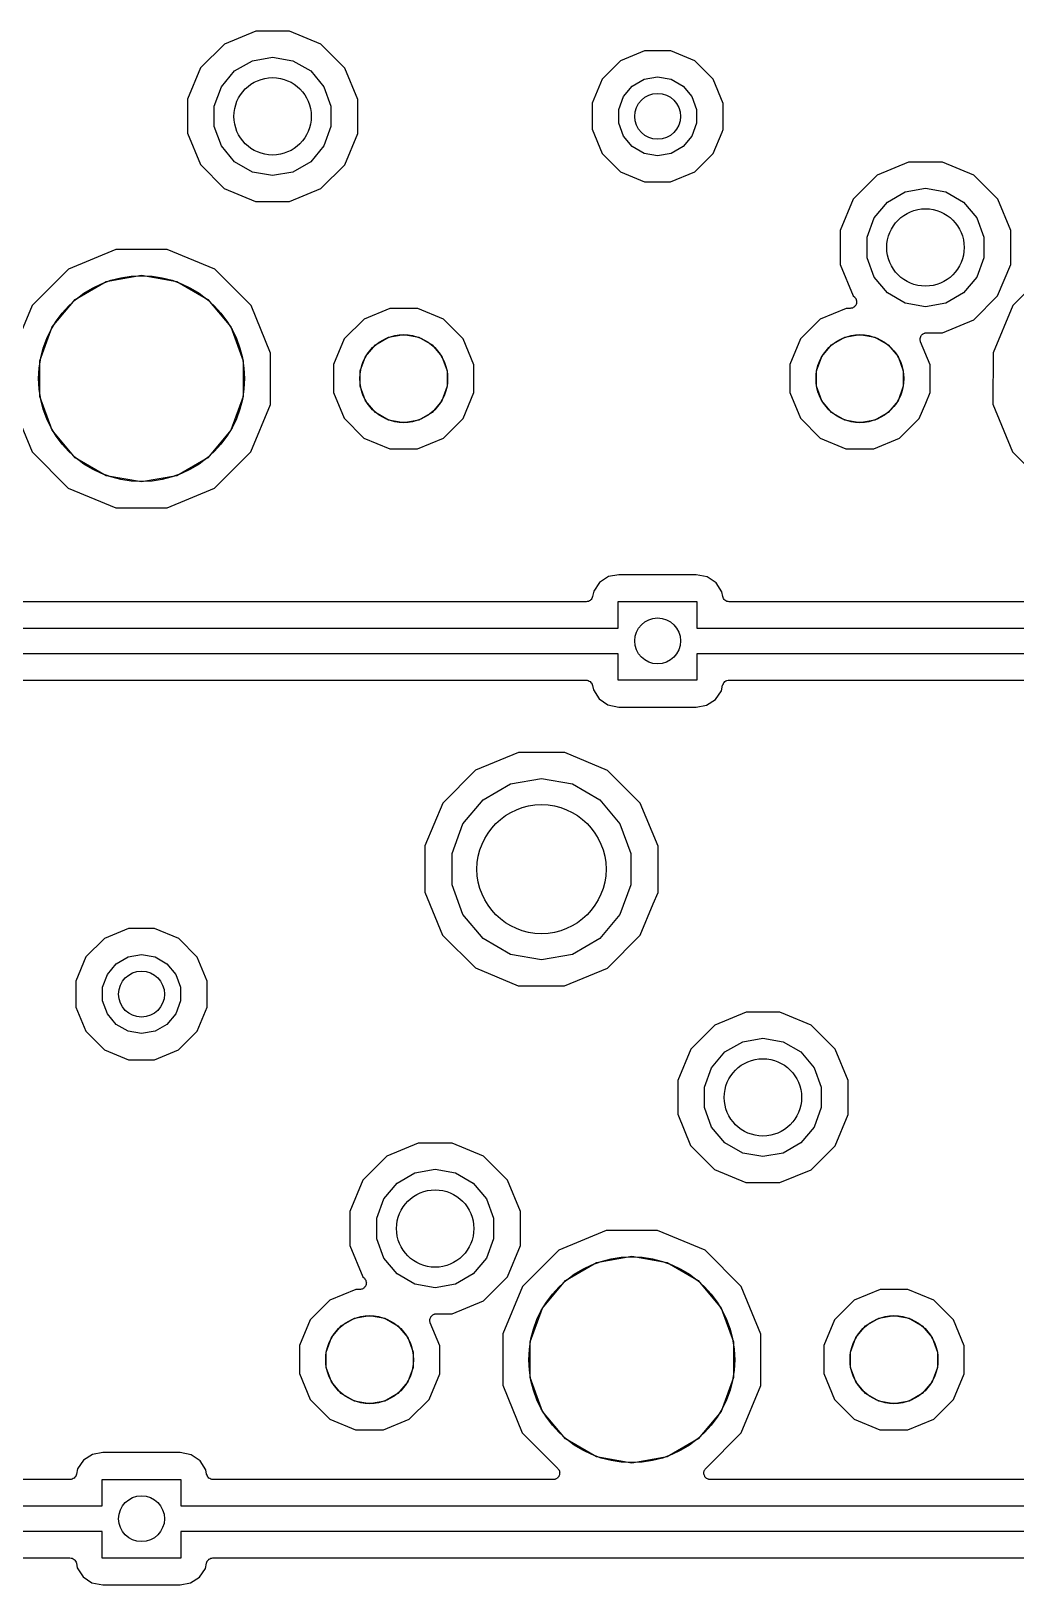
# Model space of a CAD drawing. Extents: x 36 to 201, y -145 to -29.
# Drawn here: x 95.86 to 114.94, y -83.36 to -53.27 of the extents above; entities that cross this region are included whole.
import ezdxf

# ---------------------------------------------------------------- set-up
doc = ezdxf.new("R2010")
doc.units = 0
doc.header["$MEASUREMENT"] = 0
doc.layers.add('BLACK', color=7, linetype='CONTINUOUS')

msp = doc.modelspace()

# ---------------------------------------------------------------- linework, layer by layer
at = {"layer": 'Black'}
for p, q in [((99.606, -53.5195), (99.1412, -53.9836)), ((100.213, -53.2687), (99.606, -53.5195)), ((100.87, -53.2693), (100.213, -53.2687)), ((101.476, -53.5212), (100.87, -53.2693)), ((101.94, -53.986), (101.476, -53.5212)), ((99.8025, -54.0411), (100.148, -53.8418)), ((100.148, -53.8418), (100.54, -53.7726)), ((100.54, -53.7726), (100.932, -53.8418)), ((100.932, -53.8418), (101.278, -54.0411)), ((107.282, -53.8427), (106.924, -54.1997)), ((107.748, -53.6498), (107.282, -53.8427)), ((108.254, -53.6502), (107.748, -53.6498)), ((108.72, -53.844), (108.254, -53.6502)), ((109.077, -54.2015), (108.72, -53.844)), ((99.1412, -53.9836), (98.8893, -54.5902)), ((99.5464, -54.3463), (99.8025, -54.0411)), ((101.278, -54.0411), (101.534, -54.3463)), ((102.191, -54.593), (101.94, -53.986)), ((107.738, -54.2012), (108, -54.1551)), ((108, -54.1551), (108.262, -54.2012)), ((99.4101, -54.7208), (99.5464, -54.3463)), ((101.534, -54.3463), (101.67, -54.7208)), ((106.924, -54.1997), (106.73, -54.6663)), ((107.338, -54.5375), (107.508, -54.334)), ((107.508, -54.334), (107.738, -54.2012)), ((108.262, -54.2012), (108.492, -54.334)), ((108.492, -54.334), (108.662, -54.5375)), ((109.27, -54.6685), (109.077, -54.2015)), ((98.8893, -54.5902), (98.8887, -55.247)), ((99.4101, -55.1192), (99.4101, -54.7208)), ((101.67, -54.7208), (101.67, -55.1192)), ((102.191, -55.1965), (102.191, -54.593)), ((106.73, -54.6663), (106.73, -55.1715)), ((107.247, -54.7872), (107.338, -54.5375)), ((108.662, -54.5375), (108.753, -54.7872)), ((109.27, -55.1737), (109.27, -54.6685)), ((107.247, -55.0528), (107.247, -54.7872)), ((107.338, -55.3025), (107.247, -55.0528)), ((108.753, -55.0528), (108.662, -55.3025)), ((108.753, -54.7872), (108.753, -55.0528)), ((98.8887, -55.247), (99.1395, -55.854)), ((99.5464, -55.4937), (99.4101, -55.1192)), ((101.67, -55.1192), (101.534, -55.4937)), ((101.939, -55.8564), (102.191, -55.2498)), ((102.191, -55.1966), (102.191, -55.1965)), ((102.191, -55.2498), (102.191, -55.1966)), ((106.73, -55.1715), (106.923, -55.6385)), ((107.508, -55.506), (107.338, -55.3025)), ((108.662, -55.3025), (108.492, -55.506)), ((109.076, -55.6403), (109.249, -55.2234)), ((109.249, -55.2234), (109.27, -55.1737)), ((109.249, -55.2234), (109.249, -55.2234)), ((99.8025, -55.7989), (99.5464, -55.4937)), ((101.534, -55.4937), (101.278, -55.7989)), ((106.923, -55.6385), (107.28, -55.996)), ((107.738, -55.6388), (107.508, -55.506)), ((108, -55.6849), (107.738, -55.6388)), ((108.262, -55.6388), (108, -55.6849)), ((108.492, -55.506), (108.262, -55.6388)), ((108.718, -55.9973), (109.076, -55.6403)), ((99.1395, -55.854), (99.6036, -56.3188)), ((100.148, -55.9982), (99.8025, -55.7989)), ((101.278, -55.7989), (100.932, -55.9982)), ((101.474, -56.3205), (101.939, -55.8564)), ((112.863, -55.8087), (112.256, -56.0595)), ((113.52, -55.8093), (112.863, -55.8087)), ((114.126, -56.0612), (113.52, -55.8093)), ((100.54, -56.0674), (100.148, -55.9982)), ((100.932, -55.9982), (100.54, -56.0674)), ((107.28, -55.996), (107.746, -56.1898)), ((107.746, -56.1898), (108.252, -56.1902)), ((108.252, -56.1902), (108.718, -55.9973)), ((112.256, -56.0595), (111.791, -56.5236)), ((114.59, -56.526), (114.126, -56.0612)), ((99.6036, -56.3188), (100.21, -56.5707)), ((100.21, -56.5707), (100.867, -56.5713)), ((100.867, -56.5713), (101.474, -56.3205)), ((111.791, -56.5236), (111.539, -57.1302)), ((112.452, -56.5811), (112.798, -56.3818)), ((112.798, -56.3818), (113.19, -56.3126)), ((113.19, -56.3126), (113.582, -56.3818)), ((113.582, -56.3818), (113.928, -56.5811)), ((114.841, -57.133), (114.59, -56.526)), ((112.196, -56.8863), (112.452, -56.5811)), ((113.928, -56.5811), (114.184, -56.8863)), ((111.539, -57.1302), (111.539, -57.787)), ((112.06, -57.2608), (112.196, -56.8863)), ((114.184, -56.8863), (114.32, -57.2608)), ((114.841, -57.7898), (114.841, -57.133)), ((112.06, -57.6592), (112.06, -57.2608)), ((114.32, -57.2608), (114.32, -57.6592)), ((97.5045, -57.4977), (96.5846, -57.8778)), ((98.4998, -57.4985), (97.5045, -57.4977)), ((99.4191, -57.8802), (98.4998, -57.4985)), ((112.196, -58.0337), (112.06, -57.6592)), ((114.32, -57.6592), (114.184, -58.0337)), ((96.5846, -57.8778), (95.8802, -58.5809)), ((97.3154, -58.1192), (98, -57.9985)), ((98, -57.9985), (98.6846, -58.1192)), ((100.122, -58.5846), (99.4191, -57.8802)), ((111.539, -57.787), (111.79, -58.394)), ((112.452, -58.3389), (112.196, -58.0337)), ((114.184, -58.0337), (113.928, -58.3389)), ((114.589, -58.3964), (114.841, -57.7898)), ((115.585, -57.8778), (114.88, -58.5809)), ((96.7134, -58.4667), (97.3154, -58.1192)), ((98.6846, -58.1192), (99.2865, -58.4667)), ((112.798, -58.5382), (112.452, -58.3389)), ((113.928, -58.3389), (113.582, -58.5382)), ((95.8802, -58.5809), (95.4985, -59.5002)), ((96.2666, -58.9992), (96.7134, -58.4667)), ((99.2865, -58.4667), (99.7334, -58.9992)), ((100.502, -59.5045), (100.122, -58.5846)), ((102.811, -58.6409), (102.311, -58.8473)), ((103.351, -58.6413), (102.811, -58.6409)), ((103.851, -58.8487), (103.351, -58.6413)), ((111.651, -58.6409), (111.151, -58.8473)), ((111.73, -58.6409), (111.651, -58.6409)), ((111.746, -58.6381), (111.73, -58.6409)), ((111.763, -58.6366), (111.746, -58.6381)), ((111.768, -58.6343), (111.763, -58.6366)), ((111.773, -58.6333), (111.768, -58.6343)), ((111.788, -58.625), (111.773, -58.6333)), ((111.803, -58.618), (111.788, -58.625)), ((111.79, -58.394), (111.82, -58.4242)), ((111.807, -58.6141), (111.803, -58.618)), ((111.811, -58.6113), (111.807, -58.6141)), ((111.822, -58.5986), (111.811, -58.6113)), ((111.82, -58.4242), (111.829, -58.4378)), ((111.834, -58.5869), (111.822, -58.5986)), ((111.829, -58.4378), (111.84, -58.4505)), ((111.836, -58.5818), (111.834, -58.5869)), ((111.84, -58.5775), (111.836, -58.5818)), ((111.84, -58.4505), (111.842, -58.4558)), ((111.845, -58.5619), (111.84, -58.5775)), ((111.842, -58.4558), (111.845, -58.4604)), ((111.845, -58.4604), (111.849, -58.4764)), ((111.852, -58.5469), (111.845, -58.5619)), ((111.849, -58.4764), (111.855, -58.492)), ((111.853, -58.5413), (111.852, -58.5469)), ((111.855, -58.5361), (111.853, -58.5413)), ((111.855, -58.492), (111.855, -58.4976)), ((111.855, -58.4976), (111.856, -58.503)), ((111.856, -58.503), (111.855, -58.5195)), ((111.855, -58.5195), (111.855, -58.5361)), ((113.19, -58.6074), (112.798, -58.5382)), ((113.582, -58.5382), (113.19, -58.6074)), ((114.124, -58.8605), (114.589, -58.3964)), ((114.88, -58.5809), (114.499, -59.5002)), ((102.311, -58.8473), (101.929, -59.2292)), ((104.233, -59.2313), (103.851, -58.8487)), ((111.151, -58.8473), (110.769, -59.2292)), ((113.517, -59.1113), (114.124, -58.8605)), ((96.0289, -59.6524), (96.2666, -58.9992)), ((99.7334, -58.9992), (99.9711, -59.6524)), ((101.929, -59.2292), (101.721, -59.7285)), ((102.531, -59.3457), (102.788, -59.1974)), ((102.788, -59.1974), (103.08, -59.1458)), ((103.08, -59.1458), (103.372, -59.1974)), ((103.372, -59.1974), (103.629, -59.3457)), ((104.439, -59.7309), (104.233, -59.2313)), ((110.769, -59.2292), (110.561, -59.7285)), ((111.371, -59.3457), (111.628, -59.1974)), ((111.628, -59.1974), (111.92, -59.1458)), ((111.92, -59.1458), (112.212, -59.1974)), ((112.212, -59.1974), (112.469, -59.3457)), ((113.086, -59.2434), (113.088, -59.2297)), ((113.088, -59.2516), (113.086, -59.2434)), ((113.088, -59.2159), (113.091, -59.208)), ((113.088, -59.2297), (113.088, -59.2159)), ((113.088, -59.26), (113.088, -59.2516)), ((113.093, -59.273), (113.088, -59.26)), ((113.091, -59.208), (113.092, -59.1997)), ((113.092, -59.1997), (113.098, -59.1874)), ((113.096, -59.2865), (113.093, -59.273)), ((113.098, -59.1874), (113.103, -59.1744)), ((113.103, -59.1744), (113.108, -59.168)), ((113.108, -59.168), (113.112, -59.1606)), ((113.112, -59.1606), (113.122, -59.1513)), ((113.122, -59.1513), (113.131, -59.1407)), ((113.131, -59.1407), (113.139, -59.1365)), ((113.139, -59.1365), (113.145, -59.1308)), ((113.145, -59.1308), (113.158, -59.1256)), ((113.158, -59.1256), (113.17, -59.1186)), ((113.17, -59.1186), (113.178, -59.1172)), ((113.178, -59.1172), (113.186, -59.114)), ((113.186, -59.114), (113.199, -59.1134)), ((113.199, -59.1134), (113.213, -59.111)), ((113.213, -59.111), (113.517, -59.1113)), ((100.502, -60.2942), (100.502, -59.5045)), ((102.239, -59.8517), (102.34, -59.5729)), ((102.34, -59.5729), (102.531, -59.3457)), ((103.629, -59.3457), (103.82, -59.5729)), ((103.82, -59.5729), (103.921, -59.8517)), ((111.079, -59.8517), (111.18, -59.5729)), ((111.18, -59.5729), (111.371, -59.3457)), ((112.469, -59.3457), (112.66, -59.5729)), ((112.66, -59.5729), (112.761, -59.8517)), ((113.279, -59.7309), (113.096, -59.2865)), ((114.499, -59.5002), (114.498, -60.4955)), ((96.0289, -60.3476), (96.0289, -59.6524)), ((99.9711, -59.6524), (99.9711, -60.3476)), ((101.721, -59.7285), (101.721, -60.2691)), ((102.239, -60.1483), (102.239, -59.8517)), ((103.921, -59.8517), (103.921, -60.1483)), ((104.439, -60.2715), (104.439, -59.7309)), ((110.561, -59.7285), (110.561, -60.2691)), ((111.079, -60.1483), (111.079, -59.8517)), ((112.761, -59.8517), (112.761, -60.1483)), ((113.279, -60.2715), (113.279, -59.7309)), ((102.34, -60.4271), (102.239, -60.1483)), ((103.921, -60.1483), (103.82, -60.4271)), ((111.18, -60.4271), (111.079, -60.1483)), ((112.761, -60.1483), (112.66, -60.4271)), ((96.2666, -61.0008), (96.0289, -60.3476)), ((99.9711, -60.3476), (99.7334, -61.0008)), ((100.501, -60.4998), (100.502, -60.2942)), ((100.502, -60.2942), (100.502, -60.2942)), ((101.721, -60.2691), (101.927, -60.7687)), ((102.531, -60.6543), (102.34, -60.4271)), ((103.82, -60.4271), (103.629, -60.6543)), ((104.231, -60.7708), (104.439, -60.2715)), ((110.561, -60.2691), (110.767, -60.7687)), ((111.371, -60.6543), (111.18, -60.4271)), ((112.66, -60.4271), (112.469, -60.6543)), ((113.071, -60.7708), (113.195, -60.4719)), ((113.195, -60.4719), (113.279, -60.2715)), ((95.4977, -60.4955), (95.8778, -61.4154)), ((100.12, -61.4191), (100.501, -60.4998)), ((101.927, -60.7687), (102.309, -61.1513)), ((102.788, -60.8026), (102.531, -60.6543)), ((103.629, -60.6543), (103.372, -60.8026)), ((103.849, -61.1527), (104.231, -60.7708)), ((110.767, -60.7687), (111.149, -61.1513)), ((111.628, -60.8026), (111.371, -60.6543)), ((112.469, -60.6543), (112.212, -60.8026)), ((112.689, -61.1527), (113.071, -60.7708)), ((114.498, -60.4955), (114.878, -61.4154)), ((96.7134, -61.5332), (96.2666, -61.0008)), ((99.7334, -61.0008), (99.2865, -61.5332)), ((103.08, -60.8541), (102.788, -60.8026)), ((103.372, -60.8026), (103.08, -60.8541)), ((111.92, -60.8541), (111.628, -60.8026)), ((112.212, -60.8026), (111.92, -60.8541)), ((102.309, -61.1513), (102.809, -61.3587)), ((102.809, -61.3587), (103.349, -61.3591)), ((103.349, -61.3591), (103.849, -61.1527)), ((111.149, -61.1513), (111.649, -61.3587)), ((111.649, -61.3587), (112.189, -61.3591)), ((112.189, -61.3591), (112.689, -61.1527)), ((95.8778, -61.4154), (96.5809, -62.1198)), ((97.3154, -61.8808), (96.7134, -61.5332)), ((99.2865, -61.5332), (98.6846, -61.8808)), ((99.4154, -62.1222), (100.12, -61.4191)), ((114.878, -61.4154), (115.581, -62.1198)), ((98, -62.0015), (97.3154, -61.8808)), ((98.6846, -61.8808), (98, -62.0015)), ((96.5809, -62.1198), (97.5002, -62.5015)), ((98.4955, -62.5023), (99.4154, -62.1222)), ((97.5002, -62.5015), (98.4955, -62.5023)), ((107.25, -63.7976), (107.051, -63.8351)), ((108.749, -63.7976), (107.25, -63.7976)), ((108.963, -63.8409), (108.749, -63.7976)), ((106.877, -63.9468), (106.761, -64.1165)), ((107.051, -63.8351), (106.877, -63.9468)), ((109.133, -63.9569), (108.963, -63.8409)), ((109.245, -64.1305), (109.133, -63.9569)), ((106.615, -64.322), (90.3863, -64.322)), ((106.636, -64.3184), (106.615, -64.322)), ((106.656, -64.3154), (106.636, -64.3184)), ((106.657, -64.3146), (106.656, -64.3154)), ((106.659, -64.3143), (106.657, -64.3146)), ((106.677, -64.3041), (106.659, -64.3143)), ((106.695, -64.2943), (106.677, -64.3041)), ((106.696, -64.2931), (106.695, -64.2943)), ((106.697, -64.2923), (106.696, -64.2931)), ((106.71, -64.2766), (106.697, -64.2923)), ((106.724, -64.2613), (106.71, -64.2766)), ((106.725, -64.2585), (106.724, -64.2597)), ((106.724, -64.2597), (106.724, -64.2613)), ((106.732, -64.2393), (106.725, -64.2585)), ((106.74, -64.2202), (106.732, -64.2393)), ((106.761, -64.1165), (106.74, -64.2202)), ((107.238, -64.83), (107.238, -64.318)), ((107.238, -64.318), (108.762, -64.318)), ((108.762, -64.318), (108.762, -64.83)), ((109.261, -64.2185), (109.245, -64.1305)), ((109.269, -64.2385), (109.261, -64.2185)), ((109.276, -64.2585), (109.269, -64.2385)), ((109.277, -64.2591), (109.276, -64.2585)), ((109.277, -64.2598), (109.277, -64.2591)), ((109.291, -64.276), (109.277, -64.2598)), ((109.305, -64.2923), (109.291, -64.276)), ((109.305, -64.2927), (109.305, -64.2923)), ((109.306, -64.2932), (109.305, -64.2927)), ((109.324, -64.3037), (109.306, -64.2932)), ((109.343, -64.3143), (109.324, -64.3037)), ((109.344, -64.3145), (109.343, -64.3143)), ((109.344, -64.3148), (109.344, -64.3145)), ((109.365, -64.3183), (109.344, -64.3148)), ((109.386, -64.322), (109.365, -64.3183)), ((125.615, -64.322), (109.386, -64.322)), ((89.762, -64.83), (107.238, -64.83)), ((108.762, -64.83), (126.238, -64.83)), ((107.238, -65.33), (89.762, -65.33)), ((107.238, -65.842), (107.238, -65.33)), ((126.238, -65.33), (108.762, -65.33)), ((108.762, -65.33), (108.762, -65.842)), ((90.3845, -65.838), (106.614, -65.838)), ((106.614, -65.838), (106.635, -65.8417)), ((106.635, -65.8417), (106.656, -65.8452)), ((106.656, -65.8452), (106.656, -65.8455)), ((106.656, -65.8455), (106.657, -65.8457)), ((106.657, -65.8457), (106.676, -65.8563)), ((106.676, -65.8563), (106.694, -65.8668)), ((106.694, -65.8668), (106.695, -65.8673)), ((106.695, -65.8673), (106.695, -65.8677)), ((106.695, -65.8677), (106.709, -65.8841)), ((106.709, -65.8841), (106.723, -65.9002)), ((106.723, -65.9002), (106.723, -65.9009)), ((106.723, -65.9009), (106.724, -65.9015)), ((106.724, -65.9015), (106.731, -65.9215)), ((108.762, -65.842), (107.238, -65.842)), ((109.268, -65.9207), (109.275, -65.9015)), ((109.275, -65.9015), (109.276, -65.9003)), ((109.276, -65.8987), (109.29, -65.8834)), ((109.276, -65.9003), (109.276, -65.8987)), ((109.29, -65.8834), (109.303, -65.8677)), ((109.303, -65.8677), (109.304, -65.8669)), ((109.304, -65.8669), (109.305, -65.8657)), ((109.305, -65.8657), (109.323, -65.8559)), ((109.323, -65.8559), (109.341, -65.8457)), ((109.341, -65.8457), (109.343, -65.8454)), ((109.343, -65.8454), (109.344, -65.8446)), ((109.344, -65.8446), (109.364, -65.8416)), ((109.364, -65.8416), (109.385, -65.838)), ((109.385, -65.838), (125.614, -65.838)), ((106.731, -65.9215), (106.739, -65.9415)), ((106.739, -65.9415), (106.755, -66.0295)), ((106.755, -66.0295), (106.867, -66.2031)), ((106.867, -66.2031), (107.037, -66.3191)), ((109.123, -66.2132), (109.239, -66.0435)), ((109.239, -66.0435), (109.26, -65.9398)), ((109.26, -65.9398), (109.268, -65.9207)), ((107.037, -66.3191), (107.251, -66.3624)), ((107.251, -66.3624), (108.75, -66.3624)), ((108.75, -66.3624), (108.949, -66.3249)), ((108.949, -66.3249), (109.123, -66.2132)), ((105.303, -67.2416), (104.473, -67.5846)), ((106.201, -67.2424), (105.303, -67.2416)), ((107.031, -67.5869), (106.201, -67.2424)), ((104.473, -67.5846), (103.837, -68.2193)), ((107.665, -68.2226), (107.031, -67.5869)), ((104.621, -68.1543), (105.149, -67.8493)), ((105.149, -67.8493), (105.75, -67.7433)), ((105.75, -67.7433), (106.351, -67.8493)), ((106.351, -67.8493), (106.879, -68.1543)), ((103.837, -68.2193), (103.492, -69.0489)), ((104.229, -68.6217), (104.621, -68.1543)), ((106.879, -68.1543), (107.271, -68.6217)), ((108.008, -69.0528), (107.665, -68.2226)), ((104.02, -69.195), (104.229, -68.6217)), ((107.271, -68.6217), (107.48, -69.195)), ((103.492, -69.0489), (103.492, -69.9472)), ((104.02, -69.805), (104.02, -69.195)), ((107.48, -69.195), (107.48, -69.805)), ((108.008, -69.9511), (108.008, -69.0528)), ((104.229, -70.3783), (104.02, -69.805)), ((107.48, -69.805), (107.271, -70.3783)), ((103.492, -69.9472), (103.835, -70.7774)), ((107.915, -70.1736), (108.008, -69.9511)), ((104.621, -70.8457), (104.229, -70.3783)), ((107.271, -70.3783), (106.879, -70.8457)), ((107.663, -70.7807), (107.915, -70.1736)), ((107.915, -70.1736), (107.915, -70.1736)), ((97.7485, -70.6498), (97.2815, -70.8427)), ((98.2537, -70.6502), (97.7485, -70.6498)), ((98.7203, -70.844), (98.2537, -70.6502)), ((97.2815, -70.8427), (96.924, -71.1997)), ((99.0773, -71.2015), (98.7203, -70.844)), ((103.835, -70.7774), (104.469, -71.4131)), ((105.149, -71.1507), (104.621, -70.8457)), ((106.879, -70.8457), (106.351, -71.1507)), ((107.027, -71.4154), (107.663, -70.7807)), ((96.924, -71.1997), (96.7302, -71.6663)), ((97.5083, -71.334), (97.7384, -71.2012)), ((97.7384, -71.2012), (98, -71.1551)), ((98, -71.1551), (98.2616, -71.2012)), ((98.2616, -71.2012), (98.4917, -71.334)), ((99.2702, -71.6685), (99.0773, -71.2015)), ((105.75, -71.2567), (105.149, -71.1507)), ((106.351, -71.1507), (105.75, -71.2567)), ((97.2467, -71.7872), (97.3376, -71.5375)), ((97.3376, -71.5375), (97.5083, -71.334)), ((98.4917, -71.334), (98.6624, -71.5375)), ((98.6624, -71.5375), (98.7533, -71.7872)), ((104.469, -71.4131), (105.299, -71.7576)), ((106.197, -71.7584), (107.027, -71.4154)), ((96.7302, -71.6663), (96.7298, -72.1715)), ((97.2467, -72.0528), (97.2467, -71.7872)), ((98.7533, -71.7872), (98.7533, -72.0528)), ((99.2698, -72.1737), (99.2702, -71.6685)), ((105.299, -71.7576), (106.197, -71.7584)), ((96.7298, -72.1715), (96.9227, -72.6385)), ((97.3376, -72.3025), (97.2467, -72.0528)), ((98.7533, -72.0528), (98.6624, -72.3025)), ((99.076, -72.6403), (99.2698, -72.1737)), ((97.5083, -72.506), (97.3376, -72.3025)), ((97.7384, -72.6388), (97.5083, -72.506)), ((98.4917, -72.506), (98.2616, -72.6388)), ((98.6624, -72.3025), (98.4917, -72.506)), ((109.106, -72.5195), (108.641, -72.9836)), ((109.713, -72.2687), (109.106, -72.5195)), ((110.37, -72.2693), (109.713, -72.2687)), ((110.477, -72.314), (110.37, -72.2693)), ((110.976, -72.5212), (110.477, -72.314)), ((111.44, -72.986), (110.976, -72.5212)), ((96.9227, -72.6385), (97.2797, -72.996)), ((98, -72.6849), (97.7384, -72.6388)), ((98.2616, -72.6388), (98, -72.6849)), ((98.7185, -72.9973), (99.076, -72.6403)), ((109.648, -72.8418), (110.04, -72.7726)), ((110.04, -72.7726), (110.432, -72.8418)), ((97.2797, -72.996), (97.7463, -73.1898)), ((98.2515, -73.1902), (98.7185, -72.9973)), ((108.641, -72.9836), (108.389, -73.5902)), ((109.046, -73.3463), (109.302, -73.0411)), ((109.302, -73.0411), (109.648, -72.8418)), ((110.432, -72.8418), (110.778, -73.0411)), ((110.778, -73.0411), (111.034, -73.3463)), ((111.691, -73.593), (111.44, -72.986)), ((97.7463, -73.1898), (98.2515, -73.1902)), ((108.91, -73.7208), (109.046, -73.3463)), ((111.034, -73.3463), (111.17, -73.7208)), ((108.389, -73.5902), (108.389, -74.247)), ((108.91, -74.1192), (108.91, -73.7208)), ((111.17, -73.7208), (111.17, -74.1192)), ((111.691, -74.2498), (111.691, -73.593)), ((108.389, -74.247), (108.64, -74.854)), ((109.046, -74.4937), (108.91, -74.1192)), ((111.17, -74.1192), (111.034, -74.4937)), ((111.439, -74.8564), (111.691, -74.2498)), ((109.302, -74.7989), (109.046, -74.4937)), ((111.034, -74.4937), (110.778, -74.7989)), ((103.363, -74.8087), (102.756, -75.0595)), ((104.02, -74.8093), (103.363, -74.8087)), ((104.626, -75.0612), (104.02, -74.8093)), ((108.64, -74.854), (109.104, -75.3188)), ((109.648, -74.9982), (109.302, -74.7989)), ((110.778, -74.7989), (110.432, -74.9982)), ((110.974, -75.3205), (111.439, -74.8564)), ((102.756, -75.0595), (102.291, -75.5236)), ((105.09, -75.526), (104.626, -75.0612)), ((110.04, -75.0674), (109.648, -74.9982)), ((110.432, -74.9982), (110.04, -75.0674)), ((102.291, -75.5236), (102.039, -76.1302)), ((102.952, -75.5811), (103.298, -75.3818)), ((103.298, -75.3818), (103.69, -75.3126)), ((103.69, -75.3126), (104.082, -75.3818)), ((104.082, -75.3818), (104.428, -75.5811)), ((105.341, -76.133), (105.09, -75.526)), ((109.104, -75.3188), (109.71, -75.5707)), ((110.367, -75.5713), (110.974, -75.3205)), ((102.696, -75.8863), (102.952, -75.5811)), ((104.428, -75.5811), (104.684, -75.8863)), ((109.71, -75.5707), (110.367, -75.5713)), ((102.039, -76.1302), (102.039, -76.787)), ((102.56, -76.2608), (102.696, -75.8863)), ((104.684, -75.8863), (104.82, -76.2608)), ((105.341, -76.7898), (105.341, -76.133)), ((102.56, -76.6592), (102.56, -76.2608)), ((104.82, -76.2608), (104.82, -76.6592)), ((102.696, -77.0337), (102.56, -76.6592)), ((104.82, -76.6592), (104.684, -77.0337)), ((107.005, -76.4977), (106.085, -76.8778)), ((108, -76.4985), (107.005, -76.4977)), ((108.919, -76.8802), (108, -76.4985)), ((102.039, -76.787), (102.29, -77.394)), ((102.952, -77.3389), (102.696, -77.0337)), ((104.684, -77.0337), (104.428, -77.3389)), ((105.089, -77.3964), (105.341, -76.7898)), ((106.085, -76.8778), (105.38, -77.5809)), ((106.815, -77.1192), (107.5, -76.9985)), ((107.5, -76.9985), (108.185, -77.1192)), ((109.622, -77.5846), (108.919, -76.8802)), ((103.298, -77.5382), (102.952, -77.3389)), ((104.428, -77.3389), (104.082, -77.5382)), ((106.213, -77.4667), (106.815, -77.1192)), ((108.185, -77.1192), (108.787, -77.4667)), ((102.151, -77.6409), (101.651, -77.8473)), ((102.23, -77.6409), (102.151, -77.6409)), ((102.246, -77.6381), (102.23, -77.6409)), ((102.263, -77.6366), (102.246, -77.6381)), ((102.268, -77.6343), (102.263, -77.6366)), ((102.273, -77.6333), (102.268, -77.6343)), ((102.288, -77.625), (102.273, -77.6333)), ((102.303, -77.618), (102.288, -77.625)), ((102.29, -77.394), (102.32, -77.4242)), ((102.307, -77.6141), (102.303, -77.618)), ((102.311, -77.6113), (102.307, -77.6141)), ((102.322, -77.5986), (102.311, -77.6113)), ((102.32, -77.4242), (102.329, -77.4378)), ((102.334, -77.5869), (102.322, -77.5986)), ((102.329, -77.4378), (102.34, -77.4505)), ((102.336, -77.5818), (102.334, -77.5869)), ((102.34, -77.5775), (102.336, -77.5818)), ((102.34, -77.4505), (102.342, -77.4558)), ((102.345, -77.5619), (102.34, -77.5775)), ((102.342, -77.4558), (102.345, -77.4604)), ((102.345, -77.4604), (102.349, -77.4764)), ((102.352, -77.5469), (102.345, -77.5619)), ((102.349, -77.4764), (102.355, -77.492)), ((102.353, -77.5413), (102.352, -77.5469)), ((102.355, -77.5361), (102.353, -77.5413)), ((102.355, -77.492), (102.355, -77.4976)), ((102.355, -77.4976), (102.356, -77.503)), ((102.356, -77.503), (102.355, -77.5195)), ((102.355, -77.5195), (102.355, -77.5361)), ((103.69, -77.6074), (103.298, -77.5382)), ((104.082, -77.5382), (103.69, -77.6074)), ((104.624, -77.8605), (105.089, -77.3964)), ((105.38, -77.5809), (104.999, -78.5002)), ((105.767, -77.9992), (106.213, -77.4667)), ((108.787, -77.4667), (109.233, -77.9992)), ((110.002, -78.5045), (109.622, -77.5846)), ((112.311, -77.6409), (111.811, -77.8473)), ((112.851, -77.6413), (112.311, -77.6409)), ((113.351, -77.8487), (112.851, -77.6413)), ((101.651, -77.8473), (101.269, -78.2292)), ((104.017, -78.1113), (104.624, -77.8605)), ((111.811, -77.8473), (111.429, -78.2292)), ((113.733, -78.2313), (113.351, -77.8487)), ((101.269, -78.2292), (101.061, -78.7285)), ((101.871, -78.3457), (102.128, -78.1974)), ((102.128, -78.1974), (102.42, -78.1458)), ((102.42, -78.1458), (102.712, -78.1974)), ((102.712, -78.1974), (102.969, -78.3457)), ((103.586, -78.2434), (103.588, -78.2297)), ((103.588, -78.2516), (103.586, -78.2434)), ((103.588, -78.2159), (103.591, -78.208)), ((103.588, -78.2297), (103.588, -78.2159)), ((103.591, -78.208), (103.592, -78.1997)), ((103.592, -78.1997), (103.598, -78.1874)), ((103.598, -78.1874), (103.603, -78.1744)), ((103.603, -78.1744), (103.608, -78.168)), ((103.608, -78.168), (103.612, -78.1606)), ((103.612, -78.1606), (103.622, -78.1513)), ((103.622, -78.1513), (103.631, -78.1407)), ((103.631, -78.1407), (103.639, -78.1365)), ((103.639, -78.1365), (103.645, -78.1308)), ((103.645, -78.1308), (103.658, -78.1256)), ((103.658, -78.1256), (103.67, -78.1186)), ((103.67, -78.1186), (103.678, -78.1172)), ((103.678, -78.1172), (103.686, -78.114)), ((103.686, -78.114), (103.699, -78.1134)), ((103.699, -78.1134), (103.713, -78.111)), ((103.713, -78.111), (104.017, -78.1113)), ((105.529, -78.6524), (105.767, -77.9992)), ((109.233, -77.9992), (109.471, -78.6524)), ((111.429, -78.2292), (111.221, -78.7285)), ((112.031, -78.3457), (112.288, -78.1974)), ((112.288, -78.1974), (112.58, -78.1458)), ((112.58, -78.1458), (112.872, -78.1974)), ((112.872, -78.1974), (113.129, -78.3457)), ((113.939, -78.7309), (113.733, -78.2313)), ((101.68, -78.5729), (101.871, -78.3457)), ((102.969, -78.3457), (103.16, -78.5729)), ((103.588, -78.26), (103.588, -78.2516)), ((103.593, -78.273), (103.588, -78.26)), ((103.596, -78.2865), (103.593, -78.273)), ((103.779, -78.7309), (103.596, -78.2865)), ((104.999, -78.5002), (104.998, -79.4955)), ((110.002, -79.2942), (110.002, -78.5045)), ((111.84, -78.5729), (112.031, -78.3457)), ((113.129, -78.3457), (113.32, -78.5729)), ((101.061, -78.7285), (101.061, -79.2691)), ((101.579, -78.8517), (101.68, -78.5729)), ((103.16, -78.5729), (103.261, -78.8517)), ((103.779, -79.2715), (103.779, -78.7309)), ((105.529, -79.3476), (105.529, -78.6524)), ((109.471, -78.6524), (109.471, -79.3476)), ((111.221, -78.7285), (111.221, -79.2691)), ((111.739, -78.8517), (111.84, -78.5729)), ((113.32, -78.5729), (113.421, -78.8517)), ((113.939, -79.2715), (113.939, -78.7309)), ((101.579, -79.1483), (101.579, -78.8517)), ((103.261, -78.8517), (103.261, -79.1483)), ((111.739, -79.1483), (111.739, -78.8517)), ((113.421, -78.8517), (113.421, -79.1483)), ((101.061, -79.2691), (101.267, -79.7687)), ((101.68, -79.4271), (101.579, -79.1483)), ((101.871, -79.6543), (101.68, -79.4271)), ((103.16, -79.4271), (102.969, -79.6543)), ((103.261, -79.1483), (103.16, -79.4271)), ((103.571, -79.7708), (103.779, -79.2715)), ((105.767, -80.0008), (105.529, -79.3476)), ((109.471, -79.3476), (109.233, -80.0008)), ((110.001, -79.4998), (110.002, -79.2942)), ((110.002, -79.2942), (110.002, -79.2942)), ((111.221, -79.2691), (111.427, -79.7687)), ((111.84, -79.4271), (111.739, -79.1483)), ((112.031, -79.6543), (111.84, -79.4271)), ((113.32, -79.4271), (113.129, -79.6543)), ((113.421, -79.1483), (113.32, -79.4271)), ((113.731, -79.7708), (113.939, -79.2715)), ((102.128, -79.8026), (101.871, -79.6543)), ((102.969, -79.6543), (102.712, -79.8026)), ((104.998, -79.4955), (105.378, -80.4154)), ((109.62, -80.4191), (110.001, -79.4998)), ((112.288, -79.8026), (112.031, -79.6543)), ((113.129, -79.6543), (112.872, -79.8026)), ((101.267, -79.7687), (101.649, -80.1513)), ((102.42, -79.8541), (102.128, -79.8026)), ((102.712, -79.8026), (102.42, -79.8541)), ((103.189, -80.1527), (103.571, -79.7708)), ((106.213, -80.5332), (105.767, -80.0008)), ((109.233, -80.0008), (108.787, -80.5332)), ((111.427, -79.7687), (111.809, -80.1513)), ((112.58, -79.8541), (112.288, -79.8026)), ((112.872, -79.8026), (112.58, -79.8541)), ((113.349, -80.1527), (113.731, -79.7708)), ((101.649, -80.1513), (102.149, -80.3587)), ((102.689, -80.3591), (103.189, -80.1527)), ((111.809, -80.1513), (112.309, -80.3587)), ((112.849, -80.3591), (113.349, -80.1527)), ((102.149, -80.3587), (102.689, -80.3591)), ((105.378, -80.4154), (106.066, -81.1053)), ((106.815, -80.8808), (106.213, -80.5332)), ((108.787, -80.5332), (108.185, -80.8808)), ((108.933, -81.1051), (109.62, -80.4191)), ((112.309, -80.3587), (112.849, -80.3591)), ((96.8769, -80.9468), (96.7609, -81.1165)), ((97.0505, -80.8351), (96.8769, -80.9468)), ((97.2498, -80.7976), (97.0505, -80.8351)), ((98.7493, -80.7976), (97.2498, -80.7976)), ((98.9635, -80.8409), (98.7493, -80.7976)), ((99.1332, -80.9569), (98.9635, -80.8409)), ((107.5, -81.0015), (106.815, -80.8808)), ((108.185, -80.8808), (107.5, -81.0015)), ((96.7325, -81.2393), (96.7255, -81.2585)), ((96.7399, -81.2202), (96.7325, -81.2393)), ((96.7609, -81.1165), (96.7399, -81.2202)), ((99.2449, -81.1305), (99.1332, -80.9569)), ((99.2615, -81.2185), (99.2449, -81.1305)), ((99.269, -81.2385), (99.2615, -81.2185)), ((99.2763, -81.2585), (99.269, -81.2385)), ((106.066, -81.1053), (106.076, -81.1188)), ((106.076, -81.1188), (106.087, -81.1315)), ((106.087, -81.1315), (106.089, -81.1368)), ((106.092, -81.243), (106.087, -81.2585)), ((106.089, -81.1368), (106.092, -81.1414)), ((106.092, -81.1414), (106.096, -81.1574)), ((106.099, -81.228), (106.092, -81.243)), ((106.096, -81.1574), (106.102, -81.1729)), ((106.1, -81.2224), (106.099, -81.228)), ((106.102, -81.2171), (106.1, -81.2224)), ((106.102, -81.1729), (106.102, -81.1786)), ((106.102, -81.1786), (106.103, -81.184)), ((106.103, -81.184), (106.102, -81.2005)), ((106.102, -81.2005), (106.102, -81.2171)), ((108.896, -81.1838), (108.897, -81.1785)), ((108.897, -81.2004), (108.896, -81.1838)), ((108.897, -81.1729), (108.903, -81.1573)), ((108.897, -81.1785), (108.897, -81.1729)), ((108.897, -81.2171), (108.897, -81.2004)), ((108.899, -81.2223), (108.897, -81.2171)), ((108.9, -81.2278), (108.899, -81.2223)), ((108.907, -81.2429), (108.9, -81.2278)), ((108.903, -81.1573), (108.907, -81.1412)), ((108.907, -81.1412), (108.91, -81.1367)), ((108.912, -81.2585), (108.907, -81.2429)), ((108.91, -81.1367), (108.912, -81.1315)), ((108.912, -81.1315), (108.923, -81.1187)), ((108.923, -81.1187), (108.933, -81.1051)), ((96.6155, -81.322), (90.0222, -81.322)), ((96.6356, -81.3184), (96.6155, -81.322)), ((96.6559, -81.3154), (96.6356, -81.3184)), ((96.6573, -81.3146), (96.6559, -81.3154)), ((96.6589, -81.3143), (96.6573, -81.3146)), ((96.6767, -81.3041), (96.6589, -81.3143)), ((96.6946, -81.2943), (96.6767, -81.3041)), ((96.6957, -81.2931), (96.6946, -81.2943)), ((96.6971, -81.2923), (96.6957, -81.2931)), ((96.7103, -81.2766), (96.6971, -81.2923)), ((96.7238, -81.2613), (96.7103, -81.2766)), ((96.7244, -81.2597), (96.7238, -81.2613)), ((96.7255, -81.2585), (96.7244, -81.2597)), ((97.238, -81.83), (97.238, -81.318)), ((97.238, -81.318), (98.762, -81.318)), ((98.762, -81.318), (98.762, -81.83)), ((99.2768, -81.2591), (99.2763, -81.2585)), ((99.277, -81.2598), (99.2768, -81.2591)), ((99.291, -81.276), (99.277, -81.2598)), ((99.3047, -81.2923), (99.291, -81.276)), ((99.3053, -81.2927), (99.3047, -81.2923)), ((99.3058, -81.2932), (99.3053, -81.2927)), ((99.3243, -81.3037), (99.3058, -81.2932)), ((99.3429, -81.3143), (99.3243, -81.3037)), ((99.3436, -81.3145), (99.3429, -81.3143)), ((99.3442, -81.3148), (99.3436, -81.3145)), ((99.3653, -81.3183), (99.3442, -81.3148)), ((99.3863, -81.322), (99.3653, -81.3183)), ((105.977, -81.322), (99.3863, -81.322)), ((105.993, -81.3191), (105.977, -81.322)), ((106.009, -81.3177), (105.993, -81.3191)), ((106.014, -81.3153), (106.009, -81.3177)), ((106.02, -81.3143), (106.014, -81.3153)), ((106.034, -81.3061), (106.02, -81.3143)), ((106.049, -81.2991), (106.034, -81.3061)), ((106.053, -81.2951), (106.049, -81.2991)), ((106.058, -81.2923), (106.053, -81.2951)), ((106.069, -81.2796), (106.058, -81.2923)), ((106.081, -81.2679), (106.069, -81.2796)), ((106.083, -81.2628), (106.081, -81.2679)), ((106.087, -81.2585), (106.083, -81.2628)), ((108.916, -81.2627), (108.912, -81.2585)), ((108.918, -81.2678), (108.916, -81.2627)), ((108.93, -81.2795), (108.918, -81.2678)), ((108.941, -81.2923), (108.93, -81.2795)), ((108.945, -81.2951), (108.941, -81.2923)), ((108.949, -81.299), (108.945, -81.2951)), ((108.964, -81.306), (108.949, -81.299)), ((108.979, -81.3143), (108.964, -81.306)), ((108.984, -81.3153), (108.979, -81.3143)), ((108.989, -81.3176), (108.984, -81.3153)), ((109.006, -81.3191), (108.989, -81.3176)), ((109.022, -81.322), (109.006, -81.3191)), ((115.615, -81.322), (109.022, -81.322)), ((79.762, -81.83), (97.238, -81.83)), ((98.762, -81.83), (116.238, -81.83)), ((97.238, -82.33), (79.762, -82.33)), ((97.238, -82.842), (97.238, -82.33)), ((116.238, -82.33), (98.762, -82.33)), ((98.762, -82.33), (98.762, -82.842)), ((80.3845, -82.838), (96.6137, -82.838)), ((96.6137, -82.838), (96.6347, -82.8417)), ((96.6347, -82.8417), (96.6558, -82.8452)), ((96.6558, -82.8452), (96.6564, -82.8455)), ((96.6564, -82.8455), (96.6571, -82.8457)), ((96.6571, -82.8457), (96.6756, -82.8563)), ((96.6756, -82.8563), (96.6942, -82.8668)), ((96.6942, -82.8668), (96.6947, -82.8673)), ((96.6947, -82.8673), (96.6953, -82.8677)), ((96.6953, -82.8677), (96.7091, -82.8841)), ((96.7091, -82.8841), (96.723, -82.9002)), ((96.723, -82.9002), (96.7232, -82.9009)), ((96.7232, -82.9009), (96.7237, -82.9015)), ((96.7237, -82.9015), (96.731, -82.9215)), ((96.731, -82.9215), (96.7385, -82.9415)), ((96.7385, -82.9415), (96.7551, -83.0295)), ((96.7551, -83.0295), (96.8668, -83.2031)), ((98.762, -82.842), (97.238, -82.842)), ((99.1231, -83.2132), (99.2391, -83.0435)), ((99.2391, -83.0435), (99.2601, -82.9398)), ((99.2601, -82.9398), (99.2675, -82.9207)), ((99.2675, -82.9207), (99.2745, -82.9015)), ((99.2745, -82.9015), (99.2756, -82.9003)), ((99.2756, -82.9003), (99.2762, -82.8987)), ((99.2762, -82.8987), (99.2897, -82.8834)), ((99.2897, -82.8834), (99.3029, -82.8677)), ((99.3029, -82.8677), (99.3043, -82.8669)), ((99.3043, -82.8669), (99.3054, -82.8657)), ((99.3054, -82.8657), (99.3233, -82.8559)), ((99.3233, -82.8559), (99.3411, -82.8457)), ((99.3411, -82.8457), (99.3427, -82.8454)), ((99.3427, -82.8454), (99.3441, -82.8446)), ((99.3441, -82.8446), (99.3644, -82.8416)), ((99.3644, -82.8416), (99.3845, -82.838)), ((99.3845, -82.838), (115.614, -82.838)), ((96.8668, -83.2031), (97.0365, -83.3191)), ((97.0365, -83.3191), (97.2507, -83.3624)), ((98.7502, -83.3624), (98.9495, -83.3249)), ((98.9495, -83.3249), (99.1231, -83.2132)), ((97.2507, -83.3624), (98.7502, -83.3624))]:
    msp.add_line(p, q, dxfattribs=at)
for centre, radius in [((100.54, -54.92), 0.7493), ((108, -54.92), 0.4445), ((113.19, -57.46), 0.7493), ((98, -60), 1.9939), ((103.08, -60), 0.8509), ((111.92, -60), 0.8509), ((108, -65.08), 0.4445), ((105.75, -69.5), 1.25), ((98, -71.92), 0.4445), ((110.04, -73.92), 0.7493), ((103.69, -76.46), 0.7493), ((107.5, -79), 1.9939), ((102.42, -79), 0.8509), ((112.58, -79), 0.8509), ((98, -82.08), 0.4445)]:
    msp.add_circle(centre, radius, dxfattribs=at)

doc.saveas('drawing.dxf')
